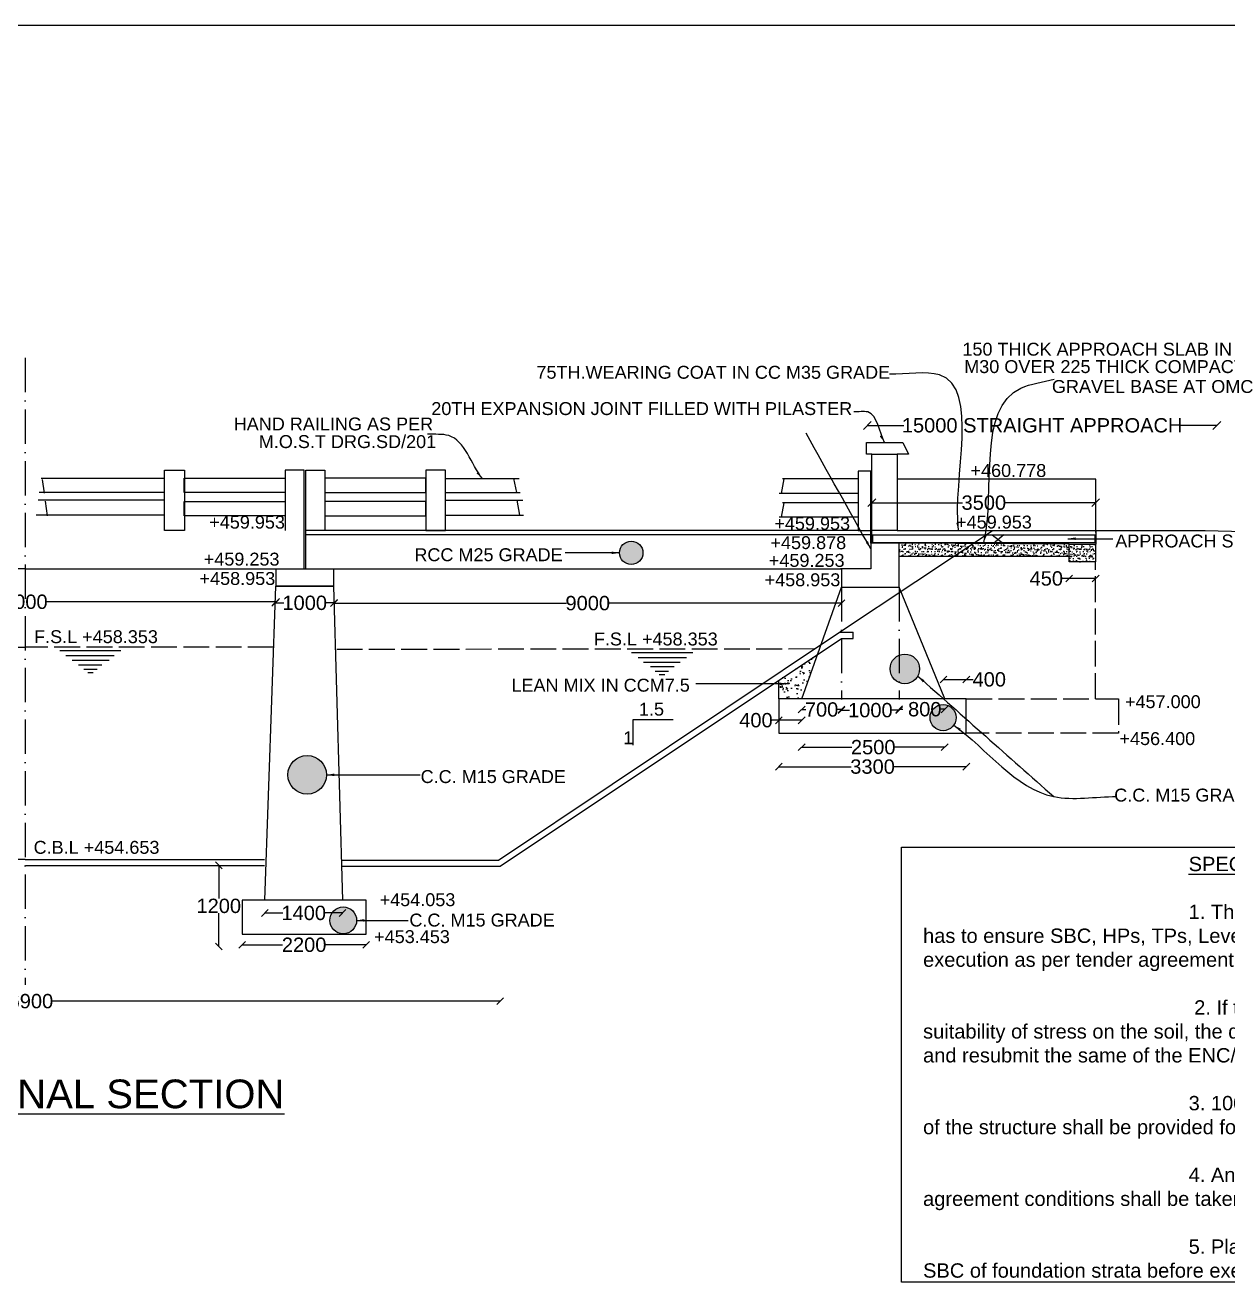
# Model space of a CAD drawing. Header units: millimetres. Extents: x 5124 to 3069731, y 2311 to 45965546.
# Drawn here: x 3030933 to 3047698, y 45947944 to 45965546 of the extents above; entities that cross this region are included whole.
import ezdxf

# ---------------------------------------------------------------- set-up
doc = ezdxf.new("R2010")
doc.units = ezdxf.units.MM
doc.header["$MEASUREMENT"] = 0
doc.linetypes.add('ACAD_ISO02W100', pattern=[15, 12, -3])
doc.linetypes.add('ACAD_ISO10W100', pattern=[18, 12, -3, 0, -3])
for name, color, linetype in [('DIMENSION', 7, 'Continuous'), ('DRAWING', 7, 'Continuous'), ('TEXT', 7, 'Continuous')]:
    doc.layers.add(name, color=color, linetype=linetype)
doc.styles.get("Standard").update_dxf_attribs({"font": 'arial.ttf', "height": 200})
doc.dimstyles.get("Standard").update_dxf_attribs({"dimtxt": 200, "dimasz": 110, "dimexe": 0.18, "dimexo": 0.0625, "dimgap": 0.09, "dimtad": 0, "dimtih": 1, "dimtoh": 1, "dimdec": 0, "dimzin": 0, "dimdsep": 46, "dimtxsty": 'Standard', "dimblk": 'OBLIQUE', "dimcen": 0.09, "dimse1": 1, "dimse2": 1, "dimadec": 0, "dimazin": 0, "dimtfac": 1, "dimtdec": 0, "dimtofl": 0, "dimtmove": 0, "dimatfit": 3, "dimfxl": 1, "dimtolj": 1, "dimtzin": 0, "dimarcsym": 0})
pattern_1 = [(130, (6061867.62, 0), (-251.0410639, -21.9632472), [26.25, -288.75]), (185, (6061867.62, 0), (48.5629668, 263.2672468), [21, -231]), (79.5486, (6061846.7, -1.83), (-202.4782836, 241.3038397), [22.3090665, -245.3997392]), (133.8158, (6061867.62, 70), (-373.534367, -57.931655), [39.375, -433.125]), (83.3644, (6061836.5, 65.17), (-327.131947, 340.9412548), [33.4636008, -368.09955]), (188.8158, (6061867.62, 70), (-327.1316808, 340.9415103), [31.5, -346.5]), (159, (6061832.62, 52.5), (-208.9174682, -140.9166117), [26.25, -288.75]), (214, (6061832.62, 52.5), (-85.1603662, 253.8025158), [21, -231]), (108.5486, (6061815.21, 40.76), (-294.07792, 112.8856738), [22.3090665, -245.3997392]), (142.5, (6061867.62, 0), (-4.25594936, 116.51284884), [0, -228.2, 0, -234.5, 0, -231.875]), (172.5, (6061867.62, 0), (-92.0743381, 138.04409916), [0, -133.7, 0, -222.95, 0, -88.375]), (212.5, (6061945.67, 0), (-186.83785266, -7.8942051), [0, -87.5, 0, -273, 0, -362.25]), (222.5, (6061980.67, 0), (-204.11515927, 35.0367438), [0, -113.75, 0, -181.3, 0, -257.25])]
pattern_2 = [(142.5, (6061867.624, 0), (2.204767534, 67.438831915), [0, -53.2, 0, -59.5, 0, -56.875]), (172.5, (6061867.62, 0), (-61.94218468, 98.77511228), [0, -28.7, 0, -47.95, 0, -18.375]), (212.5, (6061910.674, 0), (-108.99496516, 0.198066874), [0, -17.5, 0, -63, 0, -82.25]), (222.5, (6061910.67, 0), (-105.21443116, 30.71864477), [0, -8.75, 0, -41.3, 0, -47.25])]

# ---------------------------------------------------------------- blocks, each defined once
blk = doc.blocks.new('_Oblique')
at = {"color": 0, "linetype": 'ByBlock', "lineweight": -2}
blk.add_line((-0.5, -0.5), (0.5, 0.5), dxfattribs=at)
blk = doc.blocks.new('*D35')
at = {"layer": 'Defpoints', "color": 0, "transparency": 16777216}
for p in [(3042673, 45959967), (3042673, 45959956), (3047546, 45959956)]:
    blk.add_point(p, dxfattribs=at)
at = {"layer": 'TEXT', "color": 0, "lineweight": -2, "transparency": 16777216}
for p, q in [((3042673, 45959967), (3043180, 45959967)), ((3047546, 45959967), (3047040, 45959967))]:
    blk.add_line(p, q, dxfattribs=at)
at = {"layer": 'TEXT', "color": 0, "lineweight": -2, "transparency": 16777216, "xscale": 110, "yscale": 110, "zscale": 110, "rotation": 180}
blk.add_blockref('_Oblique', (3042673, 45959967), dxfattribs=at)
at = {"layer": 'TEXT', "color": 0, "lineweight": -2, "transparency": 16777216, "xscale": 110, "yscale": 110, "zscale": 110}
blk.add_blockref('_Oblique', (3047546, 45959967), dxfattribs=at)
at = {"layer": 'TEXT', "color": 0, "transparency": 16777216, "insert": (3045110, 45959967), "char_height": 200, "attachment_point": 5}
blk.add_mtext('\\A1;15000 STRAIGHT APPROACH', dxfattribs=at)
blk = doc.blocks.new('*D37')
at = {"layer": 'Defpoints', "color": 0, "transparency": 16777216}
for p in [(3042737, 45958889), (3042737, 45958845), (3045857, 45958845)]:
    blk.add_point(p, dxfattribs=at)
at = {"layer": 'DIMENSION', "color": 0, "lineweight": -2, "transparency": 16777216}
for p, q in [((3042737, 45958889), (3043998, 45958889)), ((3045857, 45958889), (3044595, 45958889))]:
    blk.add_line(p, q, dxfattribs=at)
at = {"layer": 'DIMENSION', "color": 0, "lineweight": -2, "transparency": 16777216, "xscale": 110, "yscale": 110, "zscale": 110, "rotation": 180}
blk.add_blockref('_Oblique', (3042737, 45958889), dxfattribs=at)
at = {"layer": 'DIMENSION', "color": 0, "lineweight": -2, "transparency": 16777216, "xscale": 110, "yscale": 110, "zscale": 110}
blk.add_blockref('_Oblique', (3045857, 45958889), dxfattribs=at)
at = {"layer": 'DIMENSION', "color": 0, "transparency": 16777216, "insert": (3044297, 45958889), "char_height": 200, "attachment_point": 5}
blk.add_mtext('\\A1;3500', dxfattribs=at)
blk = doc.blocks.new('*D38')
at = {"layer": 'Defpoints', "color": 0, "transparency": 16777216}
for p in [(3044053, 45956425), (3043736, 45956154), (3044053, 45956154)]:
    blk.add_point(p, dxfattribs=at)
at = {"layer": 'DIMENSION', "color": 0, "lineweight": -2, "transparency": 16777216}
for p, q in [((3043736, 45956425), (3044053, 45956425)), ((3044053, 45956425), (3044148, 45956425))]:
    blk.add_line(p, q, dxfattribs=at)
at = {"layer": 'DIMENSION', "color": 0, "lineweight": -2, "transparency": 16777216, "xscale": 95, "yscale": 95, "zscale": 95, "rotation": 180}
blk.add_blockref('_Oblique', (3043736, 45956425), dxfattribs=at)
at = {"layer": 'DIMENSION', "color": 0, "lineweight": -2, "transparency": 16777216, "xscale": 95, "yscale": 95, "zscale": 95}
blk.add_blockref('_Oblique', (3044053, 45956425), dxfattribs=at)
at = {"layer": 'DIMENSION', "color": 0, "transparency": 16777216, "insert": (3044373, 45956425), "char_height": 200, "attachment_point": 5}
blk.add_mtext('\\A1;400', dxfattribs=at)
blk = doc.blocks.new('*D39')
at = {"layer": 'Defpoints', "color": 0, "transparency": 16777216}
for p in [(3043118, 45956154), (3043752, 45956154), (3043118, 45956009)]:
    blk.add_point(p, dxfattribs=at)
at = {"layer": 'DIMENSION', "color": 0, "lineweight": -2, "transparency": 16777216}
for p, q in [((3043118, 45956009), (3043170, 45956009)), ((3043752, 45956009), (3043700, 45956009))]:
    blk.add_line(p, q, dxfattribs=at)
at = {"layer": 'DIMENSION', "color": 0, "lineweight": -2, "transparency": 16777216, "xscale": 95, "yscale": 95, "zscale": 95, "rotation": 180}
blk.add_blockref('_Oblique', (3043118, 45956009), dxfattribs=at)
at = {"layer": 'DIMENSION', "color": 0, "lineweight": -2, "transparency": 16777216, "xscale": 95, "yscale": 95, "zscale": 95}
blk.add_blockref('_Oblique', (3043752, 45956009), dxfattribs=at)
at = {"layer": 'DIMENSION', "color": 0, "transparency": 16777216, "insert": (3043435, 45956009), "char_height": 200, "attachment_point": 5}
blk.add_mtext('\\A1; 800', dxfattribs=at)
blk = doc.blocks.new('*D40')
at = {"layer": 'Defpoints', "color": 0, "transparency": 16777216}
for p in [(3042313, 45956145), (3042313, 45955996), (3043118, 45956009)]:
    blk.add_point(p, dxfattribs=at)
at = {"layer": 'DIMENSION', "color": 0, "lineweight": -2, "transparency": 16777216}
for p, q in [((3042313, 45955996), (3042426, 45955996)), ((3043118, 45955996), (3043004, 45955996))]:
    blk.add_line(p, q, dxfattribs=at)
at = {"layer": 'DIMENSION', "color": 0, "lineweight": -2, "transparency": 16777216, "xscale": 95, "yscale": 95, "zscale": 95, "rotation": 180}
blk.add_blockref('_Oblique', (3042313, 45955996), dxfattribs=at)
at = {"layer": 'DIMENSION', "color": 0, "lineweight": -2, "transparency": 16777216, "xscale": 95, "yscale": 95, "zscale": 95}
blk.add_blockref('_Oblique', (3043118, 45955996), dxfattribs=at)
at = {"layer": 'DIMENSION', "color": 0, "transparency": 16777216, "insert": (3042715, 45955996), "char_height": 200, "attachment_point": 5}
blk.add_mtext('\\A1;1000', dxfattribs=at)
blk = doc.blocks.new('*D41')
at = {"layer": 'Defpoints', "color": 0, "transparency": 16777216}
for p in [(3041758, 45956154), (3041758, 45956005), (3042313, 45955996)]:
    blk.add_point(p, dxfattribs=at)
at = {"layer": 'DIMENSION', "color": 0, "lineweight": -2, "transparency": 16777216}
for p, q in [((3041758, 45956005), (3041815, 45956005)), ((3042313, 45956005), (3042255, 45956005))]:
    blk.add_line(p, q, dxfattribs=at)
at = {"layer": 'DIMENSION', "color": 0, "lineweight": -2, "transparency": 16777216, "xscale": 95, "yscale": 95, "zscale": 95, "rotation": 180}
blk.add_blockref('_Oblique', (3041758, 45956005), dxfattribs=at)
at = {"layer": 'DIMENSION', "color": 0, "lineweight": -2, "transparency": 16777216, "xscale": 95, "yscale": 95, "zscale": 95}
blk.add_blockref('_Oblique', (3042313, 45956005), dxfattribs=at)
at = {"layer": 'DIMENSION', "color": 0, "transparency": 16777216, "insert": (3042035, 45956005), "char_height": 200, "attachment_point": 5}
blk.add_mtext('\\A1;700', dxfattribs=at)
blk = doc.blocks.new('*D42')
at = {"layer": 'Defpoints', "color": 0, "transparency": 16777216}
for p in [(3041440, 45956154), (3041758, 45956154), (3041440, 45955856)]:
    blk.add_point(p, dxfattribs=at)
at = {"layer": 'DIMENSION', "color": 0, "lineweight": -2, "transparency": 16777216}
for p, q in [((3041440, 45955856), (3041345, 45955856)), ((3041758, 45955856), (3041440, 45955856))]:
    blk.add_line(p, q, dxfattribs=at)
at = {"layer": 'DIMENSION', "color": 0, "lineweight": -2, "transparency": 16777216, "xscale": 95, "yscale": 95, "zscale": 95, "rotation": 180}
blk.add_blockref('_Oblique', (3041440, 45955856), dxfattribs=at)
at = {"layer": 'DIMENSION', "color": 0, "lineweight": -2, "transparency": 16777216, "xscale": 95, "yscale": 95, "zscale": 95}
blk.add_blockref('_Oblique', (3041758, 45955856), dxfattribs=at)
at = {"layer": 'DIMENSION', "color": 0, "transparency": 16777216, "insert": (3041120, 45955856), "char_height": 200, "attachment_point": 5}
blk.add_mtext('\\A1;400', dxfattribs=at)
blk = doc.blocks.new('*D36')
at = {"layer": 'Defpoints', "color": 0, "transparency": 16777216}
for p in [(3041758, 45956154), (3043752, 45956154), (3041758, 45955480)]:
    blk.add_point(p, dxfattribs=at)
at = {"layer": 'DIMENSION', "color": 0, "lineweight": -2, "transparency": 16777216}
for p, q in [((3041758, 45955480), (3042455, 45955480)), ((3043752, 45955480), (3043055, 45955480))]:
    blk.add_line(p, q, dxfattribs=at)
at = {"layer": 'DIMENSION', "color": 0, "lineweight": -2, "transparency": 16777216, "xscale": 95, "yscale": 95, "zscale": 95, "rotation": 180}
blk.add_blockref('_Oblique', (3041758, 45955480), dxfattribs=at)
at = {"layer": 'DIMENSION', "color": 0, "lineweight": -2, "transparency": 16777216, "xscale": 95, "yscale": 95, "zscale": 95}
blk.add_blockref('_Oblique', (3043752, 45955480), dxfattribs=at)
at = {"layer": 'DIMENSION', "color": 0, "transparency": 16777216, "insert": (3042755, 45955480), "char_height": 200, "attachment_point": 5}
blk.add_mtext('\\A1;2500', dxfattribs=at)
blk = doc.blocks.new('*D43')
at = {"layer": 'Defpoints', "color": 0, "transparency": 16777216}
for p in [(3041440, 45955676), (3044053, 45955676), (3041440, 45955209)]:
    blk.add_point(p, dxfattribs=at)
at = {"layer": 'DIMENSION', "color": 0, "lineweight": -2, "transparency": 16777216}
for p, q in [((3041440, 45955209), (3042448, 45955209)), ((3044053, 45955209), (3043045, 45955209))]:
    blk.add_line(p, q, dxfattribs=at)
at = {"layer": 'DIMENSION', "color": 0, "lineweight": -2, "transparency": 16777216, "xscale": 95, "yscale": 95, "zscale": 95, "rotation": 180}
blk.add_blockref('_Oblique', (3041440, 45955209), dxfattribs=at)
at = {"layer": 'DIMENSION', "color": 0, "lineweight": -2, "transparency": 16777216, "xscale": 95, "yscale": 95, "zscale": 95}
blk.add_blockref('_Oblique', (3044053, 45955209), dxfattribs=at)
at = {"layer": 'DIMENSION', "color": 0, "transparency": 16777216, "insert": (3042746, 45955209), "char_height": 200, "attachment_point": 5}
blk.add_mtext('\\A1;3300', dxfattribs=at)
blk = doc.blocks.new('*D44')
at = {"layer": 'Defpoints', "color": 0, "transparency": 16777216}
for p in [(3034273, 45953348), (3035357, 45953348), (3034273, 45953169)]:
    blk.add_point(p, dxfattribs=at)
at = {"layer": 'DIMENSION', "color": 0, "lineweight": -2, "transparency": 16777216}
for p, q in [((3034273, 45953169), (3034526, 45953169)), ((3035357, 45953169), (3035104, 45953169))]:
    blk.add_line(p, q, dxfattribs=at)
at = {"layer": 'DIMENSION', "color": 0, "lineweight": -2, "transparency": 16777216, "xscale": 95, "yscale": 95, "zscale": 95, "rotation": 180}
blk.add_blockref('_Oblique', (3034273, 45953169), dxfattribs=at)
at = {"layer": 'DIMENSION', "color": 0, "lineweight": -2, "transparency": 16777216, "xscale": 95, "yscale": 95, "zscale": 95}
blk.add_blockref('_Oblique', (3035357, 45953169), dxfattribs=at)
at = {"layer": 'DIMENSION', "color": 0, "transparency": 16777216, "insert": (3034815, 45953169), "char_height": 200, "attachment_point": 5}
blk.add_mtext('\\A1;1400', dxfattribs=at)
blk = doc.blocks.new('*D45')
at = {"layer": 'Defpoints', "color": 0, "transparency": 16777216}
for p in [(3033957, 45952873), (3035685, 45952873), (3033957, 45952725)]:
    blk.add_point(p, dxfattribs=at)
at = {"layer": 'DIMENSION', "color": 0, "lineweight": -2, "transparency": 16777216}
for p, q in [((3033957, 45952725), (3034520, 45952725)), ((3035685, 45952725), (3035121, 45952725))]:
    blk.add_line(p, q, dxfattribs=at)
at = {"layer": 'DIMENSION', "color": 0, "lineweight": -2, "transparency": 16777216, "xscale": 95, "yscale": 95, "zscale": 95, "rotation": 180}
blk.add_blockref('_Oblique', (3033957, 45952725), dxfattribs=at)
at = {"layer": 'DIMENSION', "color": 0, "lineweight": -2, "transparency": 16777216, "xscale": 95, "yscale": 95, "zscale": 95}
blk.add_blockref('_Oblique', (3035685, 45952725), dxfattribs=at)
at = {"layer": 'DIMENSION', "color": 0, "transparency": 16777216, "insert": (3034821, 45952725), "char_height": 200, "attachment_point": 5}
blk.add_mtext('\\A1;2200', dxfattribs=at)
blk = doc.blocks.new('*D46')
at = {"layer": 'Defpoints', "color": 0, "transparency": 16777216}
for p in [(3045488, 45958066), (3045856, 45958066), (3045488, 45957832)]:
    blk.add_point(p, dxfattribs=at)
at = {"layer": 'DIMENSION', "color": 0, "lineweight": -2, "transparency": 16777216}
for p, q in [((3045488, 45957832), (3045393, 45957832)), ((3045856, 45957832), (3045488, 45957832))]:
    blk.add_line(p, q, dxfattribs=at)
at = {"layer": 'DIMENSION', "color": 0, "lineweight": -2, "transparency": 16777216, "xscale": 95, "yscale": 95, "zscale": 95, "rotation": 180}
blk.add_blockref('_Oblique', (3045488, 45957832), dxfattribs=at)
at = {"layer": 'DIMENSION', "color": 0, "lineweight": -2, "transparency": 16777216, "xscale": 95, "yscale": 95, "zscale": 95}
blk.add_blockref('_Oblique', (3045856, 45957832), dxfattribs=at)
at = {"layer": 'DIMENSION', "color": 0, "transparency": 16777216, "insert": (3045168, 45957832), "char_height": 200, "attachment_point": 5}
blk.add_mtext('\\A1;450', dxfattribs=at)
blk = doc.blocks.new('*D47')
at = {"layer": 'Defpoints', "color": 0, "transparency": 16777216}
for p in [(3035237, 45957563), (3035237, 45957488), (3042313, 45957534)]:
    blk.add_point(p, dxfattribs=at)
at = {"layer": 'DIMENSION', "color": 0, "lineweight": -2, "transparency": 16777216}
for p, q in [((3035237, 45957488), (3038477, 45957488)), ((3042313, 45957488), (3039073, 45957488))]:
    blk.add_line(p, q, dxfattribs=at)
at = {"layer": 'DIMENSION', "color": 0, "lineweight": -2, "transparency": 16777216, "xscale": 95, "yscale": 95, "zscale": 95, "rotation": 180}
blk.add_blockref('_Oblique', (3035237, 45957488), dxfattribs=at)
at = {"layer": 'DIMENSION', "color": 0, "lineweight": -2, "transparency": 16777216, "xscale": 95, "yscale": 95, "zscale": 95}
blk.add_blockref('_Oblique', (3042313, 45957488), dxfattribs=at)
at = {"layer": 'DIMENSION', "color": 0, "transparency": 16777216, "insert": (3038775, 45957488), "char_height": 200, "attachment_point": 5}
blk.add_mtext('\\A1;9000', dxfattribs=at)
blk = doc.blocks.new('*D48')
at = {"layer": 'Defpoints', "color": 0, "transparency": 16777216}
for p in [(3034419, 45957492), (3035239, 45957485), (3034419, 45957479)]:
    blk.add_point(p, dxfattribs=at)
at = {"layer": 'DIMENSION', "color": 0, "lineweight": -2, "transparency": 16777216}
for p, q in [((3034419, 45957492), (3034540, 45957492)), ((3035239, 45957492), (3035118, 45957492))]:
    blk.add_line(p, q, dxfattribs=at)
at = {"layer": 'DIMENSION', "color": 0, "lineweight": -2, "transparency": 16777216, "xscale": 95, "yscale": 95, "zscale": 95, "rotation": 180}
blk.add_blockref('_Oblique', (3034419, 45957492), dxfattribs=at)
at = {"layer": 'DIMENSION', "color": 0, "lineweight": -2, "transparency": 16777216, "xscale": 95, "yscale": 95, "zscale": 95}
blk.add_blockref('_Oblique', (3035239, 45957492), dxfattribs=at)
at = {"layer": 'DIMENSION', "color": 0, "transparency": 16777216, "insert": (3034829, 45957492), "char_height": 200, "attachment_point": 5}
blk.add_mtext('\\A1;1000', dxfattribs=at)
blk = doc.blocks.new('*D49')
at = {"layer": 'Defpoints', "color": 0, "transparency": 16777216}
for p in [(3024312, 45953820), (3037555, 45953820), (3037555, 45951939)]:
    blk.add_point(p, dxfattribs=at)
at = {"layer": 'DIMENSION', "color": 0, "lineweight": -2, "transparency": 16777216}
for p, q in [((3024312, 45951939), (3030567, 45951939)), ((3037555, 45951939), (3031300, 45951939))]:
    blk.add_line(p, q, dxfattribs=at)
at = {"layer": 'DIMENSION', "color": 0, "lineweight": -2, "transparency": 16777216, "xscale": 95, "yscale": 95, "zscale": 95, "rotation": 180}
blk.add_blockref('_Oblique', (3024312, 45951939), dxfattribs=at)
at = {"layer": 'DIMENSION', "color": 0, "lineweight": -2, "transparency": 16777216, "xscale": 95, "yscale": 95, "zscale": 95}
blk.add_blockref('_Oblique', (3037555, 45951939), dxfattribs=at)
at = {"layer": 'DIMENSION', "color": 0, "transparency": 16777216, "insert": (3030934, 45951939), "char_height": 200, "attachment_point": 5}
blk.add_mtext('\\A1;16900', dxfattribs=at)
blk = doc.blocks.new('*D50')
at = {"layer": 'Defpoints', "color": 0, "transparency": 16777216}
for p in [(3027440, 45957724), (3034428, 45957724), (3034428, 45957507)]:
    blk.add_point(p, dxfattribs=at)
at = {"layer": 'DIMENSION', "color": 0, "lineweight": -2, "transparency": 16777216}
for p, q in [((3027440, 45957507), (3030635, 45957507)), ((3034428, 45957507), (3031232, 45957507))]:
    blk.add_line(p, q, dxfattribs=at)
at = {"layer": 'DIMENSION', "color": 0, "lineweight": -2, "transparency": 16777216, "xscale": 95, "yscale": 95, "zscale": 95, "rotation": 180}
blk.add_blockref('_Oblique', (3027440, 45957507), dxfattribs=at)
at = {"layer": 'DIMENSION', "color": 0, "lineweight": -2, "transparency": 16777216, "xscale": 95, "yscale": 95, "zscale": 95}
blk.add_blockref('_Oblique', (3034428, 45957507), dxfattribs=at)
at = {"layer": 'DIMENSION', "color": 0, "transparency": 16777216, "insert": (3030934, 45957507), "char_height": 200, "attachment_point": 5}
blk.add_mtext('\\A1;9000', dxfattribs=at)
blk = doc.blocks.new('*D110')
at = {"layer": 'Defpoints', "color": 0, "transparency": 16777216}
for p in [(3033688, 45953833), (3033631, 45952701), (3033713, 45952701)]:
    blk.add_point(p, dxfattribs=at)
at = {"layer": 'DIMENSION', "color": 0, "lineweight": -2, "transparency": 16777216}
for p, q in [((3033631, 45953833), (3033631, 45953369)), ((3033631, 45952701), (3033631, 45953165))]:
    blk.add_line(p, q, dxfattribs=at)
at = {"layer": 'DIMENSION', "color": 0, "lineweight": -2, "transparency": 16777216, "xscale": 95, "yscale": 95, "zscale": 95}
for p, rotation in [((3033631, 45953833), 90), ((3033631, 45952701), 270)]:
    blk.add_blockref('_Oblique', p, dxfattribs=dict(at, rotation=rotation))
at = {"layer": 'DIMENSION', "color": 0, "transparency": 16777216, "insert": (3033631, 45953267), "char_height": 200, "attachment_point": 5}
blk.add_mtext('\\A1;1200', dxfattribs=at)

msp = doc.modelspace()

# ---------------------------------------------------------------- hatches: boundary and pattern name
at = {"layer": 'DRAWING'}
h = msp.add_hatch(dxfattribs=at)
h.set_pattern_fill('AR-CONC', color=256, scale=35, style=0)
h.set_pattern_definition(pattern_1)
h.paths.add_polyline_path([(3043118, 45956763), (3043118, 45956381.3, 0.5328597), (3043402, 45956572.1, 0.5328597)])
h.paths.add_polyline_path([(3043118, 45956381.3), (3043118, 45956763, 0.3047508), (3042989.7, 45956572.1, 0.3047508)])
h.paths.add_polyline_path([(3043911.3, 45955893.1, 1), (3043546.8, 45955893.1, 1)])
h.paths.add_polyline_path([(3039545, 45958190.3, 1), (3039218.6, 45958190.3, 1)])
h.paths.add_polyline_path([(3035132.1, 45955095.1, 1), (3034594.3, 45955095.1, 1)])
h.paths.add_polyline_path([(3035178.7, 45953066, 1), (3035552.6, 45953066, 1)])
h = msp.add_hatch(dxfattribs=at)
h.set_pattern_fill('AR-SAND', color=256, scale=35, style=0)
h.set_pattern_definition(pattern_2)
h.paths.add_polyline_path([(3043882.6, 45958143.7), (3044148.5, 45958320.2), (3043118, 45958326.6), (3043118, 45958143.7)])
h = msp.add_hatch(dxfattribs=at)
h.set_pattern_fill('AR-SAND', color=256, scale=35, style=0)
h.set_pattern_definition(pattern_2)
h.paths.add_polyline_path([(3044148.5, 45958320.2), (3045488.2, 45958311.8), (3045488.2, 45958143.7), (3043882.6, 45958143.7)])
h.paths.add_polyline_path([(3045488.2, 45958311.8), (3045856.1, 45958311.8), (3045856.1, 45958065.5), (3045488.2, 45958065.5)])
h = msp.add_hatch(dxfattribs=at)
h.set_pattern_fill('AR-CONC', color=256, scale=35, style=0)
h.set_pattern_definition(pattern_1)
h.paths.add_polyline_path([(3041439.5, 45956153.6), (3041757.9, 45956153.6), (3041978.9, 45956774.4), (3041438.1, 45956413.2)])

# ---------------------------------------------------------------- linework, layer by layer
for points in [[(3003923.2, 45965545.9), (3069730.8, 45965545.9), (3069730.8, 45928165.9), (3003923.2, 45928165.9)], [(3033151.7, 45958500.9), (3032874, 45958500.9), (3032874, 45959344.2), (3033151.7, 45959344.2)], [(3036515.7, 45958500.9), (3036793.4, 45958500.9), (3036793.4, 45959344.2), (3036515.7, 45959344.2)], [(3034558.4, 45959032.8), (3033148.3, 45959032.8), (3033148.3, 45959233.4), (3034558.4, 45959233.4)], [(3035109, 45959032.8), (3036519.1, 45959032.8), (3036519.1, 45959233.4), (3035109, 45959233.4)], [(3034558.4, 45958705.7), (3033148.3, 45958705.7), (3033148.3, 45958906.4), (3034558.4, 45958906.4)], [(3035109, 45958705.7), (3036519.1, 45958705.7), (3036519.1, 45958906.4), (3035109, 45958906.4)], [(3045848.7, 45958434.7), (3042743.9, 45958434.7), (3042743.9, 45958333.1), (3045848.7, 45958333.1)], [(3045488.2, 45958311.8), (3045856.1, 45958311.8), (3045856.1, 45958065.5), (3045488.2, 45958065.5)], [(3035232.6, 45957723.7), (3034433.3, 45957723.7), (3034433.3, 45957965.2), (3035232.6, 45957965.2)], [(3044052.9, 45956153.6), (3041439.5, 45956153.6), (3041439.5, 45955675.8), (3044052.9, 45955675.8)], [(3035684.5, 45953347.9), (3033956.6, 45953347.9), (3033956.6, 45952873.1), (3035684.5, 45952873.1)]]:
    msp.add_lwpolyline(points, close=True, dxfattribs=at)
at = {"layer": 'DRAWING', "linetype": 'ACAD_ISO10W100', "ltscale": 40}
for points in [[(3030933.8, 45960908.2), (3030933.8, 45952165.7)], [(3042312.7, 45957712.2), (3042312.7, 45956145)], [(3043118, 45957712.2), (3043118, 45956145)]]:
    msp.add_lwpolyline(points, dxfattribs=at)
at = {"layer": 'DRAWING'}
for points in [[(3042736.6, 45959565.2), (3042659.3, 45959565.2), (3042659.3, 45959727.9), (3043169.7, 45959727.9), (3043244.7, 45959565.2), (3043089.3, 45959565.2)], [(3042736.6, 45958443.3), (3042736.6, 45959565.2), (3043089.3, 45959565.2), (3043089.3, 45958500.9), (3042736.6, 45958500.9)], [(3034823.4, 45957965.2), (3034823.4, 45959344.2), (3034558.4, 45959344.2)], [(3034558.4, 45959344.2), (3034558.4, 45958500.9)], [(3034843.9, 45957965.2), (3034843.9, 45959344.2), (3035109, 45959344.2)], [(3035109, 45959344.2), (3035109, 45958500.9)], [(3042720.4, 45958443.3), (3042720.4, 45958500.9), (3042720.4, 45959329.8), (3042544.6, 45959329.8), (3042544.6, 45958500.9), (3042720.4, 45958500.9)], [(3032874, 45959224.4), (3031152.7, 45959224.4)], [(3031171, 45959213.5), (3031196.8, 45959021.8)], [(3036793.4, 45959224.4), (3037818, 45959224.4)], [(3037787.4, 45959032.8), (3037745.6, 45959224.4)], [(3041508.6, 45959221.3), (3041472.6, 45959018.5)], [(3042544.6, 45959221.3), (3041492, 45959221.3)], [(3045856.7, 45958472.1), (3045856.7, 45959217.8), (3043089.3, 45959217.8)], [(3032874, 45958922.5), (3031112, 45958922.5)], [(3032874, 45959032.8), (3031126.9, 45959032.8)], [(3031211.7, 45958911.6), (3031239.6, 45958704.3)], [(3036793.4, 45959032.8), (3037834.7, 45959032.8)], [(3036793.4, 45958922.5), (3037868, 45958922.5)], [(3037829.1, 45958715.2), (3037792.9, 45958922.5)], [(3042544.6, 45959018.5), (3041442.5, 45959018.5)], [(3041508.6, 45958889.4), (3041472.6, 45958686.6)], [(3042544.6, 45958889.4), (3041492, 45958889.4)], [(3032874, 45958715.2), (3031084.1, 45958715.2)], [(3036793.4, 45958715.2), (3037879.2, 45958715.2)], [(3042544.6, 45958686.6), (3041442.5, 45958686.6)], [(3042544.6, 45958500.9), (3034843.9, 45958500.9)], [(3042720.4, 45958443.3), (3034843.9, 45958443.3)], [(3042285.5, 45957084), (3044411.9, 45958494.9)], [(3042720.4, 45958326.6), (3042720.4, 45958443.3), (3045856.7, 45958443.3), (3045856.7, 45958311.8)], [(3042736.6, 45958443.3), (3042736.6, 45958326.6)], [(3043089.3, 45958500.9), (3045856.7, 45958500.9), (3045856.7, 45958443.3)], [(3044415.3, 45958443.3), (3044575.5, 45958317.5)], [(3044574.2, 45958443.3), (3044430.4, 45958318.4)], [(3045856.7, 45958500.9), (3047383.4, 45958500.9), (3049213.6, 45958453.2)], [(3030933.8, 45957965.2), (3019554.9, 45957965.2), (3019554.9, 45957712.2), (3018749.7, 45957712.2), (3018749.7, 45958326.6), (3019147.2, 45958326.6), (3019147.2, 45957965.2), (3019569.7, 45957965.2)], [(3030933.8, 45957965.2), (3042312.7, 45957965.2), (3042312.7, 45957712.2), (3043118, 45957712.2), (3043118, 45958326.6), (3042720.4, 45958326.6), (3042720.4, 45957965.2), (3042297.9, 45957965.2)], [(3043118, 45958143.7), (3045488.2, 45958143.7), (3045488.2, 45958311.8), (3043118, 45958326.6)], [(3034272.7, 45953347.9), (3034427.9, 45957723.7), (3035232.6, 45957723.7), (3035357.4, 45953347.9)], [(3041757.9, 45956153.6), (3042312.7, 45957712.2)], [(3043751.9, 45956153.6), (3043118, 45957712.2)], [(3037528.9, 45953907.3), (3042285.5, 45957084), (3042473.6, 45957084)], [(3037555.3, 45953820.2), (3042312, 45956996.8), (3042473.6, 45956996.8)], [(3042473.6, 45956996.8), (3042473.6, 45957084)], [(3031413.7, 45956829.3), (3032267.7, 45956829.3)], [(3040238.4, 45956796.8), (3039384.4, 45956796.8)], [(3031500.2, 45956758.1), (3032173.5, 45956758.1)], [(3031589.3, 45956695.8), (3032101, 45956695.8)], [(3031673.3, 45956631), (3032001.7, 45956631)], [(3040151.9, 45956725.7), (3039478.6, 45956725.7)], [(3040062.8, 45956663.4), (3039551.1, 45956663.4)], [(3031751, 45956566.2), (3031935.5, 45956566.2)], [(3031804.4, 45956520.4), (3031882, 45956520.4)], [(3039978.8, 45956598.6), (3039650.4, 45956598.6)], [(3039901.1, 45956533.7), (3039716.6, 45956533.7)], [(3039847.7, 45956488), (3039770, 45956488)], [(3041439.5, 45956153.6), (3041438.1, 45956413.2)], [(3039966.5, 45955863.2), (3039404.5, 45955863.2), (3039404.5, 45955508.4)], [(3030933.8, 45953913.3), (3027601.4, 45953913.3)], [(3030933.8, 45953913.3), (3034266.2, 45953913.3)], [(3030935.7, 45953832.8), (3034268.1, 45953832.8)], [(3035344, 45953907.3), (3037528.9, 45953907.3)], [(3035344, 45953820.2), (3037555.3, 45953820.2)]]:
    msp.add_lwpolyline(points, dxfattribs=at)
at = {"layer": 'DRAWING', "linetype": 'ACAD_ISO02W100', "ltscale": 30}
for points in [[(3045853.3, 45956153.6), (3045856.1, 45958065.5)], [(3027469.9, 45956873.3), (3030933.8, 45956873.3)], [(3034397.7, 45956873.3), (3030933.8, 45956873.3)], [(3041934.9, 45956849.9), (3035257.8, 45956842.8)], [(3044052.9, 45956153.6), (3046173.9, 45956153.6), (3046173.9, 45955675.6), (3044052.9, 45955675.6)]]:
    msp.add_lwpolyline(points, dxfattribs=at)
at = {"layer": 'DRAWING'}
for centre, radius in [((3039381.8, 45958190.3), 163.2), ((3043195.9, 45956572.1), 206.1), ((3043729.1, 45955893.1), 182.2), ((3034863.2, 45955095.1), 268.9), ((3035365.6, 45953066), 187)]:
    msp.add_circle(centre, radius, dxfattribs=at)
at = {"layer": 'TEXT'}
msp.add_lwpolyline([(3043149.7, 45954087.8), (3053896, 45954087.8), (3053896, 45948022.4), (3043149.7, 45948022.4)], close=True, dxfattribs=at)

# ---------------------------------------------------------------- texts
at = {"layer": 'DRAWING'}
msp.add_text('M.O.S.T DRG.SD/201', height=180, dxfattribs=at).set_placement((3034188.8, 45959650.8))
at = {"layer": 'TEXT'}
for s, height, p in [('150 THICK APPROACH SLAB IN RCC', 180, (3043998.3, 45960939.4)), ('M30 OVER 225 THICK COMPACTED', 180, (3044023.7, 45960696.8)), ('75TH.WEARING COAT IN CC M35 GRADE', 180, (3038059.6, 45960617.4)), ('GRAVEL BASE AT OMC', 180, (3045246.4, 45960419.1)), ('20TH EXPANSION JOINT FILLED WITH PILASTER', 180, (3036594.2, 45960111.4)), ('HAND RAILING AS PER ', 180, (3033839.2, 45959896.8)), ('+460.778', 180, (3044111.5, 45959247.8)), ('+459.953', 180, (3033498.2, 45958527.8)), ('+459.953', 180, (3041376.6, 45958509.8)), ('+459.953', 180, (3043910.8, 45958529.2)), ('+459.878', 180, (3041322.3, 45958242.6)), ('APPROACH SLAB', 180, (3046130, 45958265.1)), ('+459.253', 180, (3033421.6, 45958012.8)), ('RCC M25 GRADE', 180, (3036357.7, 45958073.9)), ('+459.253', 180, (3041300, 45957994.8)), ('+458.953', 180, (3033362.5, 45957742.7)), ('+458.953', 180, (3041240.9, 45957724.7)), ('F.S.L +458.353', 180, (3031055.6, 45956931.3)), ('F.S.L +458.353', 180, (3038860.7, 45956898.9)), ('LEAN MIX IN CCM7.5', 180, (3037710.9, 45956254.7)), ('1.5', 180, (3039489, 45955920.8)), ('+457.000', 180, (3046265.1, 45956025.3)), ('1', 180, (3039270.1, 45955521.8)), ('+456.400', 180, (3046188.5, 45955510.3)), ('C.C. M15 GRADE', 180, (3036445.2, 45954980.8)), ('C.C. M15 GRADE', 180, (3046115, 45954723)), ('C.B.L +454.653', 180, (3031049.4, 45953994.2)), ('+454.053', 180, (3035873.6, 45953264.3)), ('C.C. M15 GRADE', 180, (3036289, 45952980.5)), ('+453.453', 180, (3035797, 45952749.3)), ('%%ULONGITUDINAL SECTION', 400, (3027778, 45950446.9))]:
    msp.add_text(s, height=height, dxfattribs=at).set_placement(p)
at = {"layer": 'TEXT', "insert": (3043450.3, 45953952.3), "char_height": 200, "width": 10389.22, "attachment_point": 1}
msp.add_mtext("\\pi3702.2;{\\LSPECIAL CONDITIONS  \\P\\pi5194.6;\\P\\pi0;}1. The Superintending Engineer/ AVR HNSS/ ATP has to ensure SBC, HPs, TPs, Levels, Location, Suitability of Structure before execution as per tender agreement.\\P\\P 2. If there is a change in above particulars like HP's, suitability of stress on the soil, the designs & drawings have to be revised by the firm and resubmit the same of the ENC/ TGP/ SKHT for approval \\P\\P3. 100 mm thick lining in CC MI5 grade on either side of the structure shall be provided for a length as per agreement. \\P\\P4. Any deviation in design & drawing with respect to agreement conditions shall be taken off before execution \\P\\P5. Plate load test shall be conducted to ensure the SBC of foundation strata before execution. ", dxfattribs=at)

# ---------------------------------------------------------------- dimensions: what is measured, and where the dimension line sits
at = {"layer": 'DIMENSION'}
dim = msp.add_linear_dim(base=(3042736.6, 45958888.9), p1=(3045856.7, 45958844.9), p2=(3042736.6, 45958844.9), angle=180, text='3500', dimstyle='Standard', dxfattribs=at)
dim.commit()
dim.dimension.update_dxf_attribs({"geometry": '*D37', "text_midpoint": (3044296.7, 45958888.9)})
for base, p1, p2, angle, text, picture, middle in [((3045488.2, 45957832.3), (3045856.1, 45958065.5), (3045488.2, 45958065.5), 180, '450', '*D46', (3045168.4, 45957832.3)), ((3034419.2, 45957492), (3035239.4, 45957485.5), (3034419.2, 45957479.4), 180, '1000', '*D48', (3034829.3, 45957492)), ((3035237.2, 45957487.7), (3042312.7, 45957534.5), (3035237.2, 45957563.1), 180, '9000', '*D47', (3038775, 45957487.7)), ((3044052.9, 45956425.2), (3043735.8, 45956153.6), (3044052.9, 45956153.6), 180, '400', '*D38', (3044372.6, 45956425.2)), ((3043118, 45956009.4), (3043751.9, 45956153.6), (3043118, 45956153.6), 180, ' 800', '*D39', (3043434.9, 45956009.4)), ((3041439.5, 45955856.4), (3041757.9, 45956153.6), (3041439.5, 45956153.6), 180, '400', '*D42', (3041119.8, 45955856.4)), ((3041757.9, 45956005), (3042312.7, 45955996.3), (3041757.9, 45956153.6), 180, '700', '*D41', (3042035.3, 45956005)), ((3041757.9, 45955480.5), (3043751.9, 45956153.6), (3041757.9, 45956153.6), 180, '2500', '*D36', (3042754.9, 45955480.5)), ((3042312.7, 45955996.3), (3043118, 45956009.4), (3042312.7, 45956145), 180, '1000', '*D40', (3042715.3, 45955996.3)), ((3041439.5, 45955209.5), (3044052.9, 45955675.6), (3041439.5, 45955675.8), 180, '3300', '*D43', (3042746.2, 45955209.5)), ((3033631.2, 45952700.7), (3033687.6, 45953832.8), (3033712.6, 45952700.7), 90, '1200', '*D110', (3033631.2, 45953266.8)), ((3034272.7, 45953169), (3035357.4, 45953347.9), (3034272.7, 45953347.9), 180, '1400', '*D44', (3034815.1, 45953169)), ((3033956.6, 45952725.2), (3035684.5, 45952873.1), (3033956.6, 45952873.1), 180, '2200', '*D45', (3034820.5, 45952725.2))]:
    dim = msp.add_linear_dim(base=base, p1=p1, p2=p2, angle=angle, text=text, dimstyle='Standard', override={"dimasz": 95, "dimarcsym": 1}, dxfattribs=at)
    dim.commit()
    dim.dimension.update_dxf_attribs({"geometry": picture, "text_midpoint": middle})
for base, p1, p2, text, picture, middle in [((3034427.9, 45957506.9), (3027439.7, 45957723.7), (3034427.9, 45957723.7), '9000', '*D50', (3030933.8, 45957506.9)), ((3037555.3, 45951939.4), (3024312.3, 45953820.2), (3037555.3, 45953820.2), '16900', '*D49', (3030933.8, 45951939.4))]:
    dim = msp.add_linear_dim(base=base, p1=p1, p2=p2, text=text, dimstyle='Standard', override={"dimasz": 95, "dimarcsym": 1}, dxfattribs=at)
    dim.commit()
    dim.dimension.update_dxf_attribs({"geometry": picture, "text_midpoint": middle})
at = {"layer": 'TEXT'}
dim = msp.add_linear_dim(base=(3042673.3, 45959967.2), p1=(3047545.8, 45959955.8), p2=(3042673.3, 45959955.8), angle=180, text='15000 STRAIGHT APPROACH', dimstyle='Standard', override={"dimtxt": 20}, dxfattribs=at)
dim.commit()
dim.dimension.update_dxf_attribs({"geometry": '*D35', "text_midpoint": (3045109.6, 45959967.2)})

# ---------------------------------------------------------------- leaders
at = {"layer": 'DRAWING', "path_type": 1}
for points in [[(3042720.4, 45958245.9), (3041818.2, 45959857.6)], [(3045467.5, 45958387.6), (3046095.7, 45958387.6)], [(3039218.6, 45958190.3), (3038460.8, 45958190.3)], [(3043376.2, 45956472.4), (3045271.5, 45954792)], [(3041563.1, 45956363.2), (3040280.7, 45956363.2)], [(3043877.4, 45955787.2), (3045271.5, 45954792), (3046144.3, 45954792)], [(3035132.1, 45955095.1), (3036440.7, 45955095.1)], [(3035552.6, 45953066), (3036271.4, 45953066)]]:
    msp.add_leader(points, dimstyle='Standard', override={"dimgap": 0.09, "dimtad": 0}, dxfattribs=at)
at = {"layer": 'TEXT', "path_type": 1}
for points in [[(3043944.4, 45958500.9), (3043679.8, 45960670.3), (3042983.1, 45960679.1)], [(3044296.3, 45958333.1), (3044815, 45960487.5), (3045275.9, 45960611.2)], [(3042914.5, 45959727.9), (3042679.1, 45960153.8), (3042486.1, 45960153.8)], [(3037305.7, 45959224.4), (3036836.7, 45959824.3), (3036542.5, 45959845.3)]]:
    msp.add_leader(points, dimstyle='Standard', override={"dimgap": 0.09, "dimtad": 0}, dxfattribs=at)

doc.saveas('drawing.dxf')
